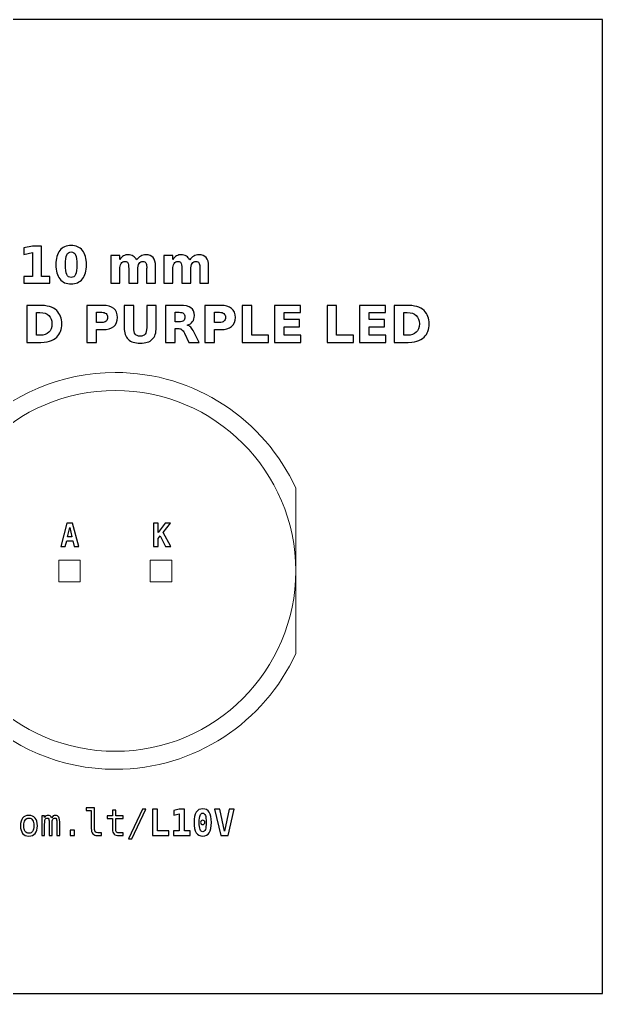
# Model space of a CAD drawing. Header units: centimetres. Extents: x -11.85 to -9.15, y -16.2 to -13.5.
# Drawn here: x -10.766 to -9.15, y -16.2 to -13.5 of the extents above; entities that cross this region are included whole.
import ezdxf

# ---------------------------------------------------------------- set-up
doc = ezdxf.new("R2010")
doc.units = ezdxf.units.CM
doc.header["$MEASUREMENT"] = 0
doc.layers.add('Layer 1', color=7, linetype='Continuous')

msp = doc.modelspace()

# ---------------------------------------------------------------- linework, layer by layer
at = {"layer": 'Layer 1', "color": 7}
msp.add_lwpolyline([(-11.85, -16.2), (-9.15, -16.2), (-9.15, -13.5), (-11.85, -13.5), (-11.85, -16.2)], close=True, dxfattribs=at)
at = {"layer": 'Layer 1', "color": 7, "lineweight": 20}
for points in [[(-10.65701, -15.05855), (-10.59701, -15.05855), (-10.59701, -14.99855), (-10.65701, -14.99855), (-10.65701, -15.05855)], [(-10.40301, -15.05855), (-10.34301, -15.05855), (-10.34301, -14.99855), (-10.40301, -14.99855), (-10.40301, -15.05855)]]:
    msp.add_lwpolyline(points, close=True, dxfattribs=at)
at = {"layer": 'Layer 1', "color": 250, "lineweight": 20}
msp.add_ellipse((-10.50001, -15.02855), major_axis=(0, 0.5), ratio=1, dxfattribs=at)
at = {"layer": 'Layer 1', "color": 250}
for points, knots in [([(-10.75327, -14.2127), (-10.75327, -14.2127), (-10.72984, -14.2127), (-10.72984, -14.2127), (-10.72984, -14.2127), (-10.72984, -14.2127), (-10.72984, -14.14621), (-10.72984, -14.14621), (-10.72984, -14.14621), (-10.72984, -14.14621), (-10.75388, -14.15118), (-10.75388, -14.15118), (-10.75388, -14.15118), (-10.75388, -14.15118), (-10.75388, -14.13311), (-10.75388, -14.13311), (-10.75388, -14.13311), (-10.75388, -14.13311), (-10.72998, -14.12815), (-10.72998, -14.12815), (-10.72998, -14.12815), (-10.72998, -14.12815), (-10.70477, -14.12815), (-10.70477, -14.12815), (-10.70477, -14.12815), (-10.70477, -14.12815), (-10.70477, -14.2127), (-10.70477, -14.2127), (-10.70477, -14.2127), (-10.70477, -14.2127), (-10.68135, -14.2127), (-10.68135, -14.2127), (-10.68135, -14.2127), (-10.68135, -14.2127), (-10.68135, -14.23102), (-10.68135, -14.23102), (-10.68135, -14.23102), (-10.68135, -14.23102), (-10.75327, -14.23102), (-10.75327, -14.23102), (-10.75327, -14.23102), (-10.75327, -14.23102), (-10.75327, -14.2127), (-10.75327, -14.2127)], [0, 0, 0, 0, 0.0909091, 0.0909091, 0.0909091, 0.0909091, 0.1818182, 0.1818182, 0.1818182, 0.1818182, 0.2727273, 0.2727273, 0.2727273, 0.2727273, 0.3636364, 0.3636364, 0.3636364, 0.3636364, 0.4545455, 0.4545455, 0.4545455, 0.4545455, 0.5454545, 0.5454545, 0.5454545, 0.5454545, 0.6363636, 0.6363636, 0.6363636, 0.6363636, 0.7272727, 0.7272727, 0.7272727, 0.7272727, 0.8181818, 0.8181818, 0.8181818, 0.8181818, 0.9090909, 0.9090909, 0.9090909, 0.9090909, 1, 1, 1, 1]), ([(-10.58017, -14.17968), (-10.58017, -14.19673), (-10.58384, -14.20988), (-10.5912, -14.21914), (-10.5912, -14.21914), (-10.59854, -14.22839), (-10.60898, -14.23302), (-10.62248, -14.23302), (-10.62248, -14.23302), (-10.63603, -14.23302), (-10.64649, -14.22839), (-10.65383, -14.21914), (-10.65383, -14.21914), (-10.66119, -14.20988), (-10.66486, -14.19673), (-10.66486, -14.17968), (-10.66486, -14.17968), (-10.66486, -14.16261), (-10.66119, -14.14943), (-10.65383, -14.14017), (-10.65383, -14.14017), (-10.64649, -14.13093), (-10.63603, -14.12629), (-10.62248, -14.12629), (-10.62248, -14.12629), (-10.60898, -14.12629), (-10.59854, -14.13093), (-10.5912, -14.14017), (-10.5912, -14.14017), (-10.58384, -14.14943), (-10.58017, -14.16261), (-10.58017, -14.17968)], [0, 0, 0, 0, 0.125, 0.125, 0.125, 0.125, 0.25, 0.25, 0.25, 0.25, 0.375, 0.375, 0.375, 0.375, 0.5, 0.5, 0.5, 0.5, 0.625, 0.625, 0.625, 0.625, 0.75, 0.75, 0.75, 0.75, 0.875, 0.875, 0.875, 0.875, 1, 1, 1, 1]), ([(-10.6067, -14.17949), (-10.6067, -14.16663), (-10.6079, -14.15757), (-10.61032, -14.1523), (-10.61032, -14.1523), (-10.61272, -14.14706), (-10.61679, -14.14443), (-10.62248, -14.14443), (-10.62248, -14.14443), (-10.62817, -14.14443), (-10.63224, -14.14706), (-10.63469, -14.1523), (-10.63469, -14.1523), (-10.63711, -14.15757), (-10.63833, -14.16663), (-10.63833, -14.17949), (-10.63833, -14.17949), (-10.63833, -14.19247), (-10.63711, -14.20165), (-10.63469, -14.20696), (-10.63469, -14.20696), (-10.63224, -14.2123), (-10.62817, -14.21496), (-10.62248, -14.21496), (-10.62248, -14.21496), (-10.61684, -14.21496), (-10.61279, -14.2123), (-10.61034, -14.20696), (-10.61034, -14.20696), (-10.60792, -14.20165), (-10.6067, -14.19247), (-10.6067, -14.17949)], [0, 0, 0, 0, 0.125, 0.125, 0.125, 0.125, 0.25, 0.25, 0.25, 0.25, 0.375, 0.375, 0.375, 0.375, 0.5, 0.5, 0.5, 0.5, 0.625, 0.625, 0.625, 0.625, 0.75, 0.75, 0.75, 0.75, 0.875, 0.875, 0.875, 0.875, 1, 1, 1, 1]), ([(-10.44092, -14.16667), (-10.43779, -14.1619), (-10.4341, -14.15825), (-10.42979, -14.15576), (-10.42979, -14.15576), (-10.42549, -14.15324), (-10.42079, -14.152), (-10.41564, -14.152), (-10.41564, -14.152), (-10.40677, -14.152), (-10.40002, -14.15473), (-10.39539, -14.16021), (-10.39539, -14.16021), (-10.39075, -14.16566), (-10.38842, -14.17361), (-10.38842, -14.18403), (-10.38842, -14.18403), (-10.38842, -14.18403), (-10.38842, -14.23102), (-10.38842, -14.23102), (-10.38842, -14.23102), (-10.38842, -14.23102), (-10.41324, -14.23102), (-10.41324, -14.23102), (-10.41324, -14.23102), (-10.41324, -14.23102), (-10.41324, -14.19078), (-10.41324, -14.19078), (-10.41324, -14.19078), (-10.41319, -14.19019), (-10.41317, -14.18958), (-10.41314, -14.18892), (-10.41314, -14.18892), (-10.41312, -14.18829), (-10.4131, -14.18737), (-10.4131, -14.18617), (-10.4131, -14.18617), (-10.4131, -14.18071), (-10.41389, -14.17674), (-10.41552, -14.17429), (-10.41552, -14.17429), (-10.41712, -14.17182), (-10.4197, -14.1706), (-10.42328, -14.1706), (-10.42328, -14.1706), (-10.42798, -14.1706), (-10.43158, -14.17253), (-10.43414, -14.17639), (-10.43414, -14.17639), (-10.43668, -14.18024), (-10.438, -14.18582), (-10.4381, -14.19313), (-10.4381, -14.19313), (-10.4381, -14.19313), (-10.4381, -14.23102), (-10.4381, -14.23102), (-10.4381, -14.23102), (-10.4381, -14.23102), (-10.46291, -14.23102), (-10.46291, -14.23102), (-10.46291, -14.23102), (-10.46291, -14.23102), (-10.46291, -14.19078), (-10.46291, -14.19078), (-10.46291, -14.19078), (-10.46291, -14.18224), (-10.46364, -14.17674), (-10.46512, -14.17429), (-10.46512, -14.17429), (-10.46658, -14.17182), (-10.46919, -14.1706), (-10.47295, -14.1706), (-10.47295, -14.1706), (-10.4777, -14.1706), (-10.48135, -14.17255), (-10.48391, -14.17643), (-10.48391, -14.17643), (-10.48647, -14.18031), (-10.48777, -14.18584), (-10.48777, -14.19306), (-10.48777, -14.19306), (-10.48777, -14.19306), (-10.48777, -14.23102), (-10.48777, -14.23102), (-10.48777, -14.23102), (-10.48777, -14.23102), (-10.51258, -14.23102), (-10.51258, -14.23102), (-10.51258, -14.23102), (-10.51258, -14.23102), (-10.51258, -14.15386), (-10.51258, -14.15386), (-10.51258, -14.15386), (-10.51258, -14.15386), (-10.48777, -14.15386), (-10.48777, -14.15386), (-10.48777, -14.15386), (-10.48777, -14.15386), (-10.48777, -14.16517), (-10.48777, -14.16517), (-10.48777, -14.16517), (-10.48473, -14.16079), (-10.48125, -14.15753), (-10.47732, -14.15531), (-10.47732, -14.15531), (-10.4734, -14.1531), (-10.46907, -14.152), (-10.46434, -14.152), (-10.46434, -14.152), (-10.45903, -14.152), (-10.4543, -14.15329), (-10.45023, -14.15586), (-10.45023, -14.15586), (-10.44614, -14.15844), (-10.44303, -14.16204), (-10.44092, -14.16667)], [0, 0, 0, 0, 0.0344828, 0.0344828, 0.0344828, 0.0344828, 0.0689655, 0.0689655, 0.0689655, 0.0689655, 0.1034483, 0.1034483, 0.1034483, 0.1034483, 0.137931, 0.137931, 0.137931, 0.137931, 0.1724138, 0.1724138, 0.1724138, 0.1724138, 0.2068966, 0.2068966, 0.2068966, 0.2068966, 0.2413793, 0.2413793, 0.2413793, 0.2413793, 0.2758621, 0.2758621, 0.2758621, 0.2758621, 0.3103448, 0.3103448, 0.3103448, 0.3103448, 0.3448276, 0.3448276, 0.3448276, 0.3448276, 0.3793103, 0.3793103, 0.3793103, 0.3793103, 0.4137931, 0.4137931, 0.4137931, 0.4137931, 0.4482759, 0.4482759, 0.4482759, 0.4482759, 0.4827586, 0.4827586, 0.4827586, 0.4827586, 0.5172414, 0.5172414, 0.5172414, 0.5172414, 0.5517241, 0.5517241, 0.5517241, 0.5517241, 0.5862069, 0.5862069, 0.5862069, 0.5862069, 0.6206897, 0.6206897, 0.6206897, 0.6206897, 0.6551724, 0.6551724, 0.6551724, 0.6551724, 0.6896552, 0.6896552, 0.6896552, 0.6896552, 0.7241379, 0.7241379, 0.7241379, 0.7241379, 0.7586207, 0.7586207, 0.7586207, 0.7586207, 0.7931034, 0.7931034, 0.7931034, 0.7931034, 0.8275862, 0.8275862, 0.8275862, 0.8275862, 0.862069, 0.862069, 0.862069, 0.862069, 0.8965517, 0.8965517, 0.8965517, 0.8965517, 0.9310345, 0.9310345, 0.9310345, 0.9310345, 0.9655172, 0.9655172, 0.9655172, 0.9655172, 1, 1, 1, 1]), ([(-10.29388, -14.16667), (-10.29075, -14.1619), (-10.28706, -14.15825), (-10.28275, -14.15576), (-10.28275, -14.15576), (-10.27845, -14.15324), (-10.27375, -14.152), (-10.2686, -14.152), (-10.2686, -14.152), (-10.25973, -14.152), (-10.25298, -14.15473), (-10.24835, -14.16021), (-10.24835, -14.16021), (-10.24371, -14.16566), (-10.24138, -14.17361), (-10.24138, -14.18403), (-10.24138, -14.18403), (-10.24138, -14.18403), (-10.24138, -14.23102), (-10.24138, -14.23102), (-10.24138, -14.23102), (-10.24138, -14.23102), (-10.2662, -14.23102), (-10.2662, -14.23102), (-10.2662, -14.23102), (-10.2662, -14.23102), (-10.2662, -14.19078), (-10.2662, -14.19078), (-10.2662, -14.19078), (-10.26615, -14.19019), (-10.26613, -14.18958), (-10.2661, -14.18892), (-10.2661, -14.18892), (-10.26608, -14.18829), (-10.26606, -14.18737), (-10.26606, -14.18617), (-10.26606, -14.18617), (-10.26606, -14.18071), (-10.26685, -14.17674), (-10.26848, -14.17429), (-10.26848, -14.17429), (-10.27008, -14.17182), (-10.27266, -14.1706), (-10.27624, -14.1706), (-10.27624, -14.1706), (-10.28094, -14.1706), (-10.28454, -14.17253), (-10.2871, -14.17639), (-10.2871, -14.17639), (-10.28964, -14.18024), (-10.29096, -14.18582), (-10.29106, -14.19313), (-10.29106, -14.19313), (-10.29106, -14.19313), (-10.29106, -14.23102), (-10.29106, -14.23102), (-10.29106, -14.23102), (-10.29106, -14.23102), (-10.31587, -14.23102), (-10.31587, -14.23102), (-10.31587, -14.23102), (-10.31587, -14.23102), (-10.31587, -14.19078), (-10.31587, -14.19078), (-10.31587, -14.19078), (-10.31587, -14.18224), (-10.3166, -14.17674), (-10.31808, -14.17429), (-10.31808, -14.17429), (-10.31954, -14.17182), (-10.32215, -14.1706), (-10.32591, -14.1706), (-10.32591, -14.1706), (-10.33066, -14.1706), (-10.33431, -14.17255), (-10.33687, -14.17643), (-10.33687, -14.17643), (-10.33943, -14.18031), (-10.34073, -14.18584), (-10.34073, -14.19306), (-10.34073, -14.19306), (-10.34073, -14.19306), (-10.34073, -14.23102), (-10.34073, -14.23102), (-10.34073, -14.23102), (-10.34073, -14.23102), (-10.36554, -14.23102), (-10.36554, -14.23102), (-10.36554, -14.23102), (-10.36554, -14.23102), (-10.36554, -14.15386), (-10.36554, -14.15386), (-10.36554, -14.15386), (-10.36554, -14.15386), (-10.34073, -14.15386), (-10.34073, -14.15386), (-10.34073, -14.15386), (-10.34073, -14.15386), (-10.34073, -14.16517), (-10.34073, -14.16517), (-10.34073, -14.16517), (-10.33769, -14.16079), (-10.33421, -14.15753), (-10.33028, -14.15531), (-10.33028, -14.15531), (-10.32636, -14.1531), (-10.32203, -14.152), (-10.3173, -14.152), (-10.3173, -14.152), (-10.31199, -14.152), (-10.30726, -14.15329), (-10.30319, -14.15586), (-10.30319, -14.15586), (-10.2991, -14.15844), (-10.29599, -14.16204), (-10.29388, -14.16667)], [0, 0, 0, 0, 0.0344828, 0.0344828, 0.0344828, 0.0344828, 0.0689655, 0.0689655, 0.0689655, 0.0689655, 0.1034483, 0.1034483, 0.1034483, 0.1034483, 0.137931, 0.137931, 0.137931, 0.137931, 0.1724138, 0.1724138, 0.1724138, 0.1724138, 0.2068966, 0.2068966, 0.2068966, 0.2068966, 0.2413793, 0.2413793, 0.2413793, 0.2413793, 0.2758621, 0.2758621, 0.2758621, 0.2758621, 0.3103448, 0.3103448, 0.3103448, 0.3103448, 0.3448276, 0.3448276, 0.3448276, 0.3448276, 0.3793103, 0.3793103, 0.3793103, 0.3793103, 0.4137931, 0.4137931, 0.4137931, 0.4137931, 0.4482759, 0.4482759, 0.4482759, 0.4482759, 0.4827586, 0.4827586, 0.4827586, 0.4827586, 0.5172414, 0.5172414, 0.5172414, 0.5172414, 0.5517241, 0.5517241, 0.5517241, 0.5517241, 0.5862069, 0.5862069, 0.5862069, 0.5862069, 0.6206897, 0.6206897, 0.6206897, 0.6206897, 0.6551724, 0.6551724, 0.6551724, 0.6551724, 0.6896552, 0.6896552, 0.6896552, 0.6896552, 0.7241379, 0.7241379, 0.7241379, 0.7241379, 0.7586207, 0.7586207, 0.7586207, 0.7586207, 0.7931034, 0.7931034, 0.7931034, 0.7931034, 0.8275862, 0.8275862, 0.8275862, 0.8275862, 0.862069, 0.862069, 0.862069, 0.862069, 0.8965517, 0.8965517, 0.8965517, 0.8965517, 0.9310345, 0.9310345, 0.9310345, 0.9310345, 0.9655172, 0.9655172, 0.9655172, 0.9655172, 1, 1, 1, 1]), ([(-10.74498, -14.2924), (-10.74498, -14.2924), (-10.71699, -14.2924), (-10.71699, -14.2924), (-10.71699, -14.2924), (-10.70138, -14.2924), (-10.68976, -14.29351), (-10.68212, -14.29574), (-10.68212, -14.29574), (-10.67447, -14.29797), (-10.66791, -14.30174), (-10.66243, -14.30708), (-10.66243, -14.30708), (-10.65761, -14.31171), (-10.65404, -14.31707), (-10.65168, -14.32314), (-10.65168, -14.32314), (-10.64936, -14.32918), (-10.64818, -14.33605), (-10.64818, -14.34374), (-10.64818, -14.34374), (-10.64818, -14.3515), (-10.64936, -14.35842), (-10.65168, -14.36451), (-10.65168, -14.36451), (-10.65404, -14.3706), (-10.65761, -14.37596), (-10.66243, -14.38059), (-10.66243, -14.38059), (-10.66796, -14.38593), (-10.67457, -14.3897), (-10.68228, -14.39193), (-10.68228, -14.39193), (-10.69, -14.39416), (-10.70157, -14.39527), (-10.71699, -14.39527), (-10.71699, -14.39527), (-10.71699, -14.39527), (-10.74498, -14.39527), (-10.74498, -14.39527), (-10.74498, -14.39527), (-10.74498, -14.39527), (-10.74498, -14.2924), (-10.74498, -14.2924)], [0, 0, 0, 0, 0.0909091, 0.0909091, 0.0909091, 0.0909091, 0.1818182, 0.1818182, 0.1818182, 0.1818182, 0.2727273, 0.2727273, 0.2727273, 0.2727273, 0.3636364, 0.3636364, 0.3636364, 0.3636364, 0.4545455, 0.4545455, 0.4545455, 0.4545455, 0.5454545, 0.5454545, 0.5454545, 0.5454545, 0.6363636, 0.6363636, 0.6363636, 0.6363636, 0.7272727, 0.7272727, 0.7272727, 0.7272727, 0.8181818, 0.8181818, 0.8181818, 0.8181818, 0.9090909, 0.9090909, 0.9090909, 0.9090909, 1, 1, 1, 1]), ([(-10.57873, -14.2924), (-10.57873, -14.2924), (-10.53471, -14.2924), (-10.53471, -14.2924), (-10.53471, -14.2924), (-10.52161, -14.2924), (-10.51156, -14.29532), (-10.50455, -14.30113), (-10.50455, -14.30113), (-10.49755, -14.30694), (-10.49404, -14.31521), (-10.49404, -14.32596), (-10.49404, -14.32596), (-10.49404, -14.33673), (-10.49755, -14.34503), (-10.50455, -14.35084), (-10.50455, -14.35084), (-10.51156, -14.35665), (-10.52161, -14.35957), (-10.53471, -14.35957), (-10.53471, -14.35957), (-10.53471, -14.35957), (-10.5522, -14.35957), (-10.5522, -14.35957), (-10.5522, -14.35957), (-10.5522, -14.35957), (-10.5522, -14.39527), (-10.5522, -14.39527), (-10.5522, -14.39527), (-10.5522, -14.39527), (-10.57873, -14.39527), (-10.57873, -14.39527), (-10.57873, -14.39527), (-10.57873, -14.39527), (-10.57873, -14.2924), (-10.57873, -14.2924)], [0, 0, 0, 0, 0.1111111, 0.1111111, 0.1111111, 0.1111111, 0.2222222, 0.2222222, 0.2222222, 0.2222222, 0.3333333, 0.3333333, 0.3333333, 0.3333333, 0.4444444, 0.4444444, 0.4444444, 0.4444444, 0.5555556, 0.5555556, 0.5555556, 0.5555556, 0.6666667, 0.6666667, 0.6666667, 0.6666667, 0.7777778, 0.7777778, 0.7777778, 0.7777778, 0.8888889, 0.8888889, 0.8888889, 0.8888889, 1, 1, 1, 1]), ([(-10.47532, -14.2924), (-10.47532, -14.2924), (-10.44879, -14.2924), (-10.44879, -14.2924), (-10.44879, -14.2924), (-10.44879, -14.2924), (-10.44879, -14.35407), (-10.44879, -14.35407), (-10.44879, -14.35407), (-10.44879, -14.36256), (-10.44741, -14.36865), (-10.44463, -14.37229), (-10.44463, -14.37229), (-10.44185, -14.37594), (-10.43732, -14.37777), (-10.43101, -14.37777), (-10.43101, -14.37777), (-10.42466, -14.37777), (-10.4201, -14.37594), (-10.41733, -14.37229), (-10.41733, -14.37229), (-10.41455, -14.36865), (-10.41316, -14.36256), (-10.41316, -14.35407), (-10.41316, -14.35407), (-10.41316, -14.35407), (-10.41316, -14.2924), (-10.41316, -14.2924), (-10.41316, -14.2924), (-10.41316, -14.2924), (-10.38663, -14.2924), (-10.38663, -14.2924), (-10.38663, -14.2924), (-10.38663, -14.2924), (-10.38663, -14.35407), (-10.38663, -14.35407), (-10.38663, -14.35407), (-10.38663, -14.36862), (-10.39028, -14.37947), (-10.39759, -14.38659), (-10.39759, -14.38659), (-10.40488, -14.39372), (-10.41603, -14.39727), (-10.43101, -14.39727), (-10.43101, -14.39727), (-10.44595, -14.39727), (-10.45707, -14.39372), (-10.46436, -14.38659), (-10.46436, -14.38659), (-10.47168, -14.37947), (-10.47532, -14.36862), (-10.47532, -14.35407), (-10.47532, -14.35407), (-10.47532, -14.35407), (-10.47532, -14.2924), (-10.47532, -14.2924)], [0, 0, 0, 0, 0.0714286, 0.0714286, 0.0714286, 0.0714286, 0.1428571, 0.1428571, 0.1428571, 0.1428571, 0.2142857, 0.2142857, 0.2142857, 0.2142857, 0.2857143, 0.2857143, 0.2857143, 0.2857143, 0.3571429, 0.3571429, 0.3571429, 0.3571429, 0.4285714, 0.4285714, 0.4285714, 0.4285714, 0.5, 0.5, 0.5, 0.5, 0.5714286, 0.5714286, 0.5714286, 0.5714286, 0.6428571, 0.6428571, 0.6428571, 0.6428571, 0.7142857, 0.7142857, 0.7142857, 0.7142857, 0.7857143, 0.7857143, 0.7857143, 0.7857143, 0.8571429, 0.8571429, 0.8571429, 0.8571429, 0.9285714, 0.9285714, 0.9285714, 0.9285714, 1, 1, 1, 1]), ([(-10.33421, -14.35635), (-10.33421, -14.35635), (-10.33421, -14.39527), (-10.33421, -14.39527), (-10.33421, -14.39527), (-10.33421, -14.39527), (-10.36074, -14.39527), (-10.36074, -14.39527), (-10.36074, -14.39527), (-10.36074, -14.39527), (-10.36074, -14.2924), (-10.36074, -14.2924), (-10.36074, -14.2924), (-10.36074, -14.2924), (-10.32022, -14.2924), (-10.32022, -14.2924), (-10.32022, -14.2924), (-10.30667, -14.2924), (-10.29672, -14.29468), (-10.29042, -14.29922), (-10.29042, -14.29922), (-10.2841, -14.30376), (-10.28094, -14.31096), (-10.28094, -14.32079), (-10.28094, -14.32079), (-10.28094, -14.32758), (-10.28259, -14.33318), (-10.28586, -14.33753), (-10.28586, -14.33753), (-10.28915, -14.34191), (-10.29411, -14.34513), (-10.30072, -14.34718), (-10.30072, -14.34718), (-10.2971, -14.34802), (-10.29383, -14.34988), (-10.29096, -14.3528), (-10.29096, -14.3528), (-10.28809, -14.35571), (-10.2852, -14.36013), (-10.28226, -14.36606), (-10.28226, -14.36606), (-10.28226, -14.36606), (-10.26784, -14.39527), (-10.26784, -14.39527), (-10.26784, -14.39527), (-10.26784, -14.39527), (-10.29611, -14.39527), (-10.29611, -14.39527), (-10.29611, -14.39527), (-10.29611, -14.39527), (-10.30865, -14.36971), (-10.30865, -14.36971), (-10.30865, -14.36971), (-10.31116, -14.36458), (-10.31373, -14.36105), (-10.31634, -14.35917), (-10.31634, -14.35917), (-10.31893, -14.35729), (-10.32238, -14.35635), (-10.32671, -14.35635), (-10.32671, -14.35635), (-10.32671, -14.35635), (-10.33421, -14.35635), (-10.33421, -14.35635)], [0, 0, 0, 0, 0.0625, 0.0625, 0.0625, 0.0625, 0.125, 0.125, 0.125, 0.125, 0.1875, 0.1875, 0.1875, 0.1875, 0.25, 0.25, 0.25, 0.25, 0.3125, 0.3125, 0.3125, 0.3125, 0.375, 0.375, 0.375, 0.375, 0.4375, 0.4375, 0.4375, 0.4375, 0.5, 0.5, 0.5, 0.5, 0.5625, 0.5625, 0.5625, 0.5625, 0.625, 0.625, 0.625, 0.625, 0.6875, 0.6875, 0.6875, 0.6875, 0.75, 0.75, 0.75, 0.75, 0.8125, 0.8125, 0.8125, 0.8125, 0.875, 0.875, 0.875, 0.875, 0.9375, 0.9375, 0.9375, 0.9375, 1, 1, 1, 1]), ([(-10.25209, -14.2924), (-10.25209, -14.2924), (-10.20807, -14.2924), (-10.20807, -14.2924), (-10.20807, -14.2924), (-10.19497, -14.2924), (-10.18492, -14.29532), (-10.17791, -14.30113), (-10.17791, -14.30113), (-10.17091, -14.30694), (-10.1674, -14.31521), (-10.1674, -14.32596), (-10.1674, -14.32596), (-10.1674, -14.33673), (-10.17091, -14.34503), (-10.17791, -14.35084), (-10.17791, -14.35084), (-10.18492, -14.35665), (-10.19497, -14.35957), (-10.20807, -14.35957), (-10.20807, -14.35957), (-10.20807, -14.35957), (-10.22556, -14.35957), (-10.22556, -14.35957), (-10.22556, -14.35957), (-10.22556, -14.35957), (-10.22556, -14.39527), (-10.22556, -14.39527), (-10.22556, -14.39527), (-10.22556, -14.39527), (-10.25209, -14.39527), (-10.25209, -14.39527), (-10.25209, -14.39527), (-10.25209, -14.39527), (-10.25209, -14.2924), (-10.25209, -14.2924)], [0, 0, 0, 0, 0.1111111, 0.1111111, 0.1111111, 0.1111111, 0.2222222, 0.2222222, 0.2222222, 0.2222222, 0.3333333, 0.3333333, 0.3333333, 0.3333333, 0.4444444, 0.4444444, 0.4444444, 0.4444444, 0.5555556, 0.5555556, 0.5555556, 0.5555556, 0.6666667, 0.6666667, 0.6666667, 0.6666667, 0.7777778, 0.7777778, 0.7777778, 0.7777778, 0.8888889, 0.8888889, 0.8888889, 0.8888889, 1, 1, 1, 1]), ([(-10.14868, -14.2924), (-10.14868, -14.2924), (-10.12215, -14.2924), (-10.12215, -14.2924), (-10.12215, -14.2924), (-10.12215, -14.2924), (-10.12215, -14.37521), (-10.12215, -14.37521), (-10.12215, -14.37521), (-10.12215, -14.37521), (-10.07559, -14.37521), (-10.07559, -14.37521), (-10.07559, -14.37521), (-10.07559, -14.37521), (-10.07559, -14.39527), (-10.07559, -14.39527), (-10.07559, -14.39527), (-10.07559, -14.39527), (-10.14868, -14.39527), (-10.14868, -14.39527), (-10.14868, -14.39527), (-10.14868, -14.39527), (-10.14868, -14.2924), (-10.14868, -14.2924)], [0, 0, 0, 0, 0.1666667, 0.1666667, 0.1666667, 0.1666667, 0.3333333, 0.3333333, 0.3333333, 0.3333333, 0.5, 0.5, 0.5, 0.5, 0.6666667, 0.6666667, 0.6666667, 0.6666667, 0.8333333, 0.8333333, 0.8333333, 0.8333333, 1, 1, 1, 1]), ([(-10.05877, -14.2924), (-10.05877, -14.2924), (-9.98718, -14.2924), (-9.98718, -14.2924), (-9.98718, -14.2924), (-9.98718, -14.2924), (-9.98718, -14.31246), (-9.98718, -14.31246), (-9.98718, -14.31246), (-9.98718, -14.31246), (-10.03224, -14.31246), (-10.03224, -14.31246), (-10.03224, -14.31246), (-10.03224, -14.31246), (-10.03224, -14.33161), (-10.03224, -14.33161), (-10.03224, -14.33161), (-10.03224, -14.33161), (-9.98989, -14.33161), (-9.98989, -14.33161), (-9.98989, -14.33161), (-9.98989, -14.33161), (-9.98989, -14.35167), (-9.98989, -14.35167), (-9.98989, -14.35167), (-9.98989, -14.35167), (-10.03224, -14.35167), (-10.03224, -14.35167), (-10.03224, -14.35167), (-10.03224, -14.35167), (-10.03224, -14.37521), (-10.03224, -14.37521), (-10.03224, -14.37521), (-10.03224, -14.37521), (-9.98568, -14.37521), (-9.98568, -14.37521), (-9.98568, -14.37521), (-9.98568, -14.37521), (-9.98568, -14.39527), (-9.98568, -14.39527), (-9.98568, -14.39527), (-9.98568, -14.39527), (-10.05877, -14.39527), (-10.05877, -14.39527), (-10.05877, -14.39527), (-10.05877, -14.39527), (-10.05877, -14.2924), (-10.05877, -14.2924)], [0, 0, 0, 0, 0.0833333, 0.0833333, 0.0833333, 0.0833333, 0.1666667, 0.1666667, 0.1666667, 0.1666667, 0.25, 0.25, 0.25, 0.25, 0.3333333, 0.3333333, 0.3333333, 0.3333333, 0.4166667, 0.4166667, 0.4166667, 0.4166667, 0.5, 0.5, 0.5, 0.5, 0.5833333, 0.5833333, 0.5833333, 0.5833333, 0.6666667, 0.6666667, 0.6666667, 0.6666667, 0.75, 0.75, 0.75, 0.75, 0.8333333, 0.8333333, 0.8333333, 0.8333333, 0.9166667, 0.9166667, 0.9166667, 0.9166667, 1, 1, 1, 1]), ([(-9.91324, -14.2924), (-9.91324, -14.2924), (-9.88671, -14.2924), (-9.88671, -14.2924), (-9.88671, -14.2924), (-9.88671, -14.2924), (-9.88671, -14.37521), (-9.88671, -14.37521), (-9.88671, -14.37521), (-9.88671, -14.37521), (-9.84015, -14.37521), (-9.84015, -14.37521), (-9.84015, -14.37521), (-9.84015, -14.37521), (-9.84015, -14.39527), (-9.84015, -14.39527), (-9.84015, -14.39527), (-9.84015, -14.39527), (-9.91324, -14.39527), (-9.91324, -14.39527), (-9.91324, -14.39527), (-9.91324, -14.39527), (-9.91324, -14.2924), (-9.91324, -14.2924)], [0, 0, 0, 0, 0.1666667, 0.1666667, 0.1666667, 0.1666667, 0.3333333, 0.3333333, 0.3333333, 0.3333333, 0.5, 0.5, 0.5, 0.5, 0.6666667, 0.6666667, 0.6666667, 0.6666667, 0.8333333, 0.8333333, 0.8333333, 0.8333333, 1, 1, 1, 1]), ([(-9.82333, -14.2924), (-9.82333, -14.2924), (-9.75174, -14.2924), (-9.75174, -14.2924), (-9.75174, -14.2924), (-9.75174, -14.2924), (-9.75174, -14.31246), (-9.75174, -14.31246), (-9.75174, -14.31246), (-9.75174, -14.31246), (-9.7968, -14.31246), (-9.7968, -14.31246), (-9.7968, -14.31246), (-9.7968, -14.31246), (-9.7968, -14.33161), (-9.7968, -14.33161), (-9.7968, -14.33161), (-9.7968, -14.33161), (-9.75445, -14.33161), (-9.75445, -14.33161), (-9.75445, -14.33161), (-9.75445, -14.33161), (-9.75445, -14.35167), (-9.75445, -14.35167), (-9.75445, -14.35167), (-9.75445, -14.35167), (-9.7968, -14.35167), (-9.7968, -14.35167), (-9.7968, -14.35167), (-9.7968, -14.35167), (-9.7968, -14.37521), (-9.7968, -14.37521), (-9.7968, -14.37521), (-9.7968, -14.37521), (-9.75024, -14.37521), (-9.75024, -14.37521), (-9.75024, -14.37521), (-9.75024, -14.37521), (-9.75024, -14.39527), (-9.75024, -14.39527), (-9.75024, -14.39527), (-9.75024, -14.39527), (-9.82333, -14.39527), (-9.82333, -14.39527), (-9.82333, -14.39527), (-9.82333, -14.39527), (-9.82333, -14.2924), (-9.82333, -14.2924)], [0, 0, 0, 0, 0.0833333, 0.0833333, 0.0833333, 0.0833333, 0.1666667, 0.1666667, 0.1666667, 0.1666667, 0.25, 0.25, 0.25, 0.25, 0.3333333, 0.3333333, 0.3333333, 0.3333333, 0.4166667, 0.4166667, 0.4166667, 0.4166667, 0.5, 0.5, 0.5, 0.5, 0.5833333, 0.5833333, 0.5833333, 0.5833333, 0.6666667, 0.6666667, 0.6666667, 0.6666667, 0.75, 0.75, 0.75, 0.75, 0.8333333, 0.8333333, 0.8333333, 0.8333333, 0.9166667, 0.9166667, 0.9166667, 0.9166667, 1, 1, 1, 1]), ([(-9.72693, -14.2924), (-9.72693, -14.2924), (-9.69894, -14.2924), (-9.69894, -14.2924), (-9.69894, -14.2924), (-9.68333, -14.2924), (-9.67171, -14.29351), (-9.66407, -14.29574), (-9.66407, -14.29574), (-9.65642, -14.29797), (-9.64986, -14.30174), (-9.64438, -14.30708), (-9.64438, -14.30708), (-9.63956, -14.31171), (-9.63599, -14.31707), (-9.63363, -14.32314), (-9.63363, -14.32314), (-9.63131, -14.32918), (-9.63013, -14.33605), (-9.63013, -14.34374), (-9.63013, -14.34374), (-9.63013, -14.3515), (-9.63131, -14.35842), (-9.63363, -14.36451), (-9.63363, -14.36451), (-9.63599, -14.3706), (-9.63956, -14.37596), (-9.64438, -14.38059), (-9.64438, -14.38059), (-9.64991, -14.38593), (-9.65652, -14.3897), (-9.66423, -14.39193), (-9.66423, -14.39193), (-9.67195, -14.39416), (-9.68352, -14.39527), (-9.69894, -14.39527), (-9.69894, -14.39527), (-9.69894, -14.39527), (-9.72693, -14.39527), (-9.72693, -14.39527), (-9.72693, -14.39527), (-9.72693, -14.39527), (-9.72693, -14.2924), (-9.72693, -14.2924)], [0, 0, 0, 0, 0.0909091, 0.0909091, 0.0909091, 0.0909091, 0.1818182, 0.1818182, 0.1818182, 0.1818182, 0.2727273, 0.2727273, 0.2727273, 0.2727273, 0.3636364, 0.3636364, 0.3636364, 0.3636364, 0.4545455, 0.4545455, 0.4545455, 0.4545455, 0.5454545, 0.5454545, 0.5454545, 0.5454545, 0.6363636, 0.6363636, 0.6363636, 0.6363636, 0.7272727, 0.7272727, 0.7272727, 0.7272727, 0.8181818, 0.8181818, 0.8181818, 0.8181818, 0.9090909, 0.9090909, 0.9090909, 0.9090909, 1, 1, 1, 1]), ([(-10.71845, -14.31246), (-10.71845, -14.31246), (-10.71845, -14.37521), (-10.71845, -14.37521), (-10.71845, -14.37521), (-10.71845, -14.37521), (-10.70895, -14.37521), (-10.70895, -14.37521), (-10.70895, -14.37521), (-10.69811, -14.37521), (-10.68983, -14.37253), (-10.68412, -14.36714), (-10.68412, -14.36714), (-10.6784, -14.36178), (-10.67553, -14.35397), (-10.67553, -14.34374), (-10.67553, -14.34374), (-10.67553, -14.33353), (-10.67838, -14.32577), (-10.68407, -14.32046), (-10.68407, -14.32046), (-10.68976, -14.31512), (-10.69806, -14.31246), (-10.70895, -14.31246), (-10.70895, -14.31246), (-10.70895, -14.31246), (-10.71845, -14.31246), (-10.71845, -14.31246)], [0, 0, 0, 0, 0.1428571, 0.1428571, 0.1428571, 0.1428571, 0.2857143, 0.2857143, 0.2857143, 0.2857143, 0.4285714, 0.4285714, 0.4285714, 0.4285714, 0.5714286, 0.5714286, 0.5714286, 0.5714286, 0.7142857, 0.7142857, 0.7142857, 0.7142857, 0.8571429, 0.8571429, 0.8571429, 0.8571429, 1, 1, 1, 1]), ([(-10.5522, -14.31162), (-10.5522, -14.31162), (-10.5522, -14.34035), (-10.5522, -14.34035), (-10.5522, -14.34035), (-10.5522, -14.34035), (-10.53753, -14.34035), (-10.53753, -14.34035), (-10.53753, -14.34035), (-10.53238, -14.34035), (-10.5284, -14.33911), (-10.5256, -14.33659), (-10.5256, -14.33659), (-10.5228, -14.3341), (-10.52139, -14.33055), (-10.52139, -14.32596), (-10.52139, -14.32596), (-10.52139, -14.32135), (-10.5228, -14.31782), (-10.5256, -14.31533), (-10.5256, -14.31533), (-10.5284, -14.31286), (-10.53238, -14.31162), (-10.53753, -14.31162), (-10.53753, -14.31162), (-10.53753, -14.31162), (-10.5522, -14.31162), (-10.5522, -14.31162)], [0, 0, 0, 0, 0.1428571, 0.1428571, 0.1428571, 0.1428571, 0.2857143, 0.2857143, 0.2857143, 0.2857143, 0.4285714, 0.4285714, 0.4285714, 0.4285714, 0.5714286, 0.5714286, 0.5714286, 0.5714286, 0.7142857, 0.7142857, 0.7142857, 0.7142857, 0.8571429, 0.8571429, 0.8571429, 0.8571429, 1, 1, 1, 1]), ([(-10.32304, -14.33803), (-10.31749, -14.33803), (-10.31349, -14.33699), (-10.31109, -14.33492), (-10.31109, -14.33492), (-10.30867, -14.33285), (-10.30747, -14.32944), (-10.30747, -14.32471), (-10.30747, -14.32471), (-10.30747, -14.32003), (-10.30867, -14.31667), (-10.31109, -14.31465), (-10.31109, -14.31465), (-10.31349, -14.31263), (-10.31749, -14.31162), (-10.32304, -14.31162), (-10.32304, -14.31162), (-10.32304, -14.31162), (-10.33421, -14.31162), (-10.33421, -14.31162), (-10.33421, -14.31162), (-10.33421, -14.31162), (-10.33421, -14.33803), (-10.33421, -14.33803), (-10.33421, -14.33803), (-10.33421, -14.33803), (-10.32304, -14.33803), (-10.32304, -14.33803)], [0, 0, 0, 0, 0.1428571, 0.1428571, 0.1428571, 0.1428571, 0.2857143, 0.2857143, 0.2857143, 0.2857143, 0.4285714, 0.4285714, 0.4285714, 0.4285714, 0.5714286, 0.5714286, 0.5714286, 0.5714286, 0.7142857, 0.7142857, 0.7142857, 0.7142857, 0.8571429, 0.8571429, 0.8571429, 0.8571429, 1, 1, 1, 1]), ([(-10.22556, -14.31162), (-10.22556, -14.31162), (-10.22556, -14.34035), (-10.22556, -14.34035), (-10.22556, -14.34035), (-10.22556, -14.34035), (-10.21089, -14.34035), (-10.21089, -14.34035), (-10.21089, -14.34035), (-10.20574, -14.34035), (-10.20176, -14.33911), (-10.19896, -14.33659), (-10.19896, -14.33659), (-10.19616, -14.3341), (-10.19475, -14.33055), (-10.19475, -14.32596), (-10.19475, -14.32596), (-10.19475, -14.32135), (-10.19616, -14.31782), (-10.19896, -14.31533), (-10.19896, -14.31533), (-10.20176, -14.31286), (-10.20574, -14.31162), (-10.21089, -14.31162), (-10.21089, -14.31162), (-10.21089, -14.31162), (-10.22556, -14.31162), (-10.22556, -14.31162)], [0, 0, 0, 0, 0.1428571, 0.1428571, 0.1428571, 0.1428571, 0.2857143, 0.2857143, 0.2857143, 0.2857143, 0.4285714, 0.4285714, 0.4285714, 0.4285714, 0.5714286, 0.5714286, 0.5714286, 0.5714286, 0.7142857, 0.7142857, 0.7142857, 0.7142857, 0.8571429, 0.8571429, 0.8571429, 0.8571429, 1, 1, 1, 1]), ([(-9.7004, -14.31246), (-9.7004, -14.31246), (-9.7004, -14.37521), (-9.7004, -14.37521), (-9.7004, -14.37521), (-9.7004, -14.37521), (-9.6909, -14.37521), (-9.6909, -14.37521), (-9.6909, -14.37521), (-9.68006, -14.37521), (-9.67178, -14.37253), (-9.66607, -14.36714), (-9.66607, -14.36714), (-9.66035, -14.36178), (-9.65748, -14.35397), (-9.65748, -14.34374), (-9.65748, -14.34374), (-9.65748, -14.33353), (-9.66033, -14.32577), (-9.66602, -14.32046), (-9.66602, -14.32046), (-9.67171, -14.31512), (-9.68001, -14.31246), (-9.6909, -14.31246), (-9.6909, -14.31246), (-9.6909, -14.31246), (-9.7004, -14.31246), (-9.7004, -14.31246)], [0, 0, 0, 0, 0.1428571, 0.1428571, 0.1428571, 0.1428571, 0.2857143, 0.2857143, 0.2857143, 0.2857143, 0.4285714, 0.4285714, 0.4285714, 0.4285714, 0.5714286, 0.5714286, 0.5714286, 0.5714286, 0.7142857, 0.7142857, 0.7142857, 0.7142857, 0.8571429, 0.8571429, 0.8571429, 0.8571429, 1, 1, 1, 1]), ([(-10.63407, -14.89639), (-10.63407, -14.89639), (-10.61853, -14.89639), (-10.61853, -14.89639), (-10.61853, -14.89639), (-10.61853, -14.89639), (-10.60117, -14.96068), (-10.60117, -14.96068), (-10.60117, -14.96068), (-10.60117, -14.96068), (-10.61387, -14.96068), (-10.61387, -14.96068), (-10.61387, -14.96068), (-10.61387, -14.96068), (-10.61784, -14.94479), (-10.61784, -14.94479), (-10.61784, -14.94479), (-10.61784, -14.94479), (-10.63484, -14.94479), (-10.63484, -14.94479), (-10.63484, -14.94479), (-10.63484, -14.94479), (-10.63872, -14.96068), (-10.63872, -14.96068), (-10.63872, -14.96068), (-10.63872, -14.96068), (-10.65142, -14.96068), (-10.65142, -14.96068), (-10.65142, -14.96068), (-10.65142, -14.96068), (-10.63407, -14.89639), (-10.63407, -14.89639)], [0, 0, 0, 0, 0.125, 0.125, 0.125, 0.125, 0.25, 0.25, 0.25, 0.25, 0.375, 0.375, 0.375, 0.375, 0.5, 0.5, 0.5, 0.5, 0.625, 0.625, 0.625, 0.625, 0.75, 0.75, 0.75, 0.75, 0.875, 0.875, 0.875, 0.875, 1, 1, 1, 1]), ([(-10.39435, -14.89639), (-10.39435, -14.89639), (-10.38165, -14.89639), (-10.38165, -14.89639), (-10.38165, -14.89639), (-10.38165, -14.89639), (-10.38165, -14.92179), (-10.38165, -14.92179), (-10.38165, -14.92179), (-10.38165, -14.92179), (-10.36175, -14.89639), (-10.36175, -14.89639), (-10.36175, -14.89639), (-10.36175, -14.89639), (-10.34737, -14.89639), (-10.34737, -14.89639), (-10.34737, -14.89639), (-10.34737, -14.89639), (-10.36766, -14.92171), (-10.36766, -14.92171), (-10.36766, -14.92171), (-10.36766, -14.92171), (-10.34664, -14.96068), (-10.34664, -14.96068), (-10.34664, -14.96068), (-10.34664, -14.96068), (-10.36076, -14.96068), (-10.36076, -14.96068), (-10.36076, -14.96068), (-10.36076, -14.96068), (-10.376, -14.93174), (-10.376, -14.93174), (-10.376, -14.93174), (-10.376, -14.93174), (-10.38165, -14.9389), (-10.38165, -14.9389), (-10.38165, -14.9389), (-10.38165, -14.9389), (-10.38165, -14.96068), (-10.38165, -14.96068), (-10.38165, -14.96068), (-10.38165, -14.96068), (-10.39435, -14.96068), (-10.39435, -14.96068), (-10.39435, -14.96068), (-10.39435, -14.96068), (-10.39435, -14.89639), (-10.39435, -14.89639)], [0, 0, 0, 0, 0.0833333, 0.0833333, 0.0833333, 0.0833333, 0.1666667, 0.1666667, 0.1666667, 0.1666667, 0.25, 0.25, 0.25, 0.25, 0.3333333, 0.3333333, 0.3333333, 0.3333333, 0.4166667, 0.4166667, 0.4166667, 0.4166667, 0.5, 0.5, 0.5, 0.5, 0.5833333, 0.5833333, 0.5833333, 0.5833333, 0.6666667, 0.6666667, 0.6666667, 0.6666667, 0.75, 0.75, 0.75, 0.75, 0.8333333, 0.8333333, 0.8333333, 0.8333333, 0.9166667, 0.9166667, 0.9166667, 0.9166667, 1, 1, 1, 1]), ([(-10.62632, -14.90802), (-10.62632, -14.90802), (-10.6323, -14.93433), (-10.6323, -14.93433), (-10.6323, -14.93433), (-10.6323, -14.93433), (-10.62029, -14.93433), (-10.62029, -14.93433), (-10.62029, -14.93433), (-10.62029, -14.93433), (-10.62632, -14.90802), (-10.62632, -14.90802)], [0, 0, 0, 0, 0.3333333, 0.3333333, 0.3333333, 0.3333333, 0.6666667, 0.6666667, 0.6666667, 0.6666667, 1, 1, 1, 1]), ([(-10.55773, -15.74235), (-10.55773, -15.74639), (-10.55699, -15.74942), (-10.55551, -15.75147), (-10.55551, -15.75147), (-10.55403, -15.75352), (-10.55184, -15.75455), (-10.54894, -15.75455), (-10.54894, -15.75455), (-10.54894, -15.75455), (-10.53844, -15.75455), (-10.53844, -15.75455), (-10.53844, -15.75455), (-10.53844, -15.75455), (-10.53844, -15.76217), (-10.53844, -15.76217), (-10.53844, -15.76217), (-10.53844, -15.76217), (-10.54981, -15.76217), (-10.54981, -15.76217), (-10.54981, -15.76217), (-10.55519, -15.76217), (-10.55934, -15.76044), (-10.56229, -15.75699), (-10.56229, -15.75699), (-10.56524, -15.75354), (-10.56671, -15.74865), (-10.56671, -15.74235), (-10.56671, -15.74235), (-10.56671, -15.74235), (-10.56671, -15.69268), (-10.56671, -15.69268), (-10.56671, -15.69268), (-10.56671, -15.69268), (-10.58111, -15.69268), (-10.58111, -15.69268), (-10.58111, -15.69268), (-10.58111, -15.69268), (-10.58111, -15.68565), (-10.58111, -15.68565), (-10.58111, -15.68565), (-10.58111, -15.68565), (-10.55773, -15.68565), (-10.55773, -15.68565), (-10.55773, -15.68565), (-10.55773, -15.68565), (-10.55773, -15.74235), (-10.55773, -15.74235)], [0, 0, 0, 0, 0.0833333, 0.0833333, 0.0833333, 0.0833333, 0.1666667, 0.1666667, 0.1666667, 0.1666667, 0.25, 0.25, 0.25, 0.25, 0.3333333, 0.3333333, 0.3333333, 0.3333333, 0.4166667, 0.4166667, 0.4166667, 0.4166667, 0.5, 0.5, 0.5, 0.5, 0.5833333, 0.5833333, 0.5833333, 0.5833333, 0.6666667, 0.6666667, 0.6666667, 0.6666667, 0.75, 0.75, 0.75, 0.75, 0.8333333, 0.8333333, 0.8333333, 0.8333333, 0.9166667, 0.9166667, 0.9166667, 0.9166667, 1, 1, 1, 1]), ([(-10.73947, -15.70616), (-10.73189, -15.70616), (-10.72609, -15.70861), (-10.72207, -15.71353), (-10.72207, -15.71353), (-10.71805, -15.71845), (-10.71604, -15.72557), (-10.71604, -15.73487), (-10.71604, -15.73487), (-10.71604, -15.74422), (-10.71804, -15.75134), (-10.72204, -15.75624), (-10.72204, -15.75624), (-10.72606, -15.76114), (-10.73186, -15.76359), (-10.73947, -15.76359), (-10.73947, -15.76359), (-10.74707, -15.76359), (-10.75286, -15.76114), (-10.75688, -15.75624), (-10.75688, -15.75624), (-10.76088, -15.75134), (-10.76288, -15.74422), (-10.76288, -15.73487), (-10.76288, -15.73487), (-10.76288, -15.72557), (-10.76088, -15.71845), (-10.75688, -15.71353), (-10.75688, -15.71353), (-10.75286, -15.70861), (-10.74707, -15.70616), (-10.73947, -15.70616)], [0, 0, 0, 0, 0.125, 0.125, 0.125, 0.125, 0.25, 0.25, 0.25, 0.25, 0.375, 0.375, 0.375, 0.375, 0.5, 0.5, 0.5, 0.5, 0.625, 0.625, 0.625, 0.625, 0.75, 0.75, 0.75, 0.75, 0.875, 0.875, 0.875, 0.875, 1, 1, 1, 1]), ([(-10.73947, -15.71378), (-10.74404, -15.71378), (-10.74749, -15.71555), (-10.74984, -15.7191), (-10.74984, -15.7191), (-10.75219, -15.72265), (-10.75336, -15.72792), (-10.75336, -15.73487), (-10.75336, -15.73487), (-10.75336, -15.7418), (-10.75219, -15.74705), (-10.74984, -15.75062), (-10.74984, -15.75062), (-10.74749, -15.75419), (-10.74404, -15.75597), (-10.73947, -15.75597), (-10.73947, -15.75597), (-10.73489, -15.75597), (-10.73142, -15.75419), (-10.72907, -15.75062), (-10.72907, -15.75062), (-10.72672, -15.74705), (-10.72556, -15.7418), (-10.72556, -15.73487), (-10.72556, -15.73487), (-10.72556, -15.72792), (-10.72672, -15.72265), (-10.72907, -15.7191), (-10.72907, -15.7191), (-10.73142, -15.71555), (-10.73489, -15.71378), (-10.73947, -15.71378)], [0, 0, 0, 0, 0.125, 0.125, 0.125, 0.125, 0.25, 0.25, 0.25, 0.25, 0.375, 0.375, 0.375, 0.375, 0.5, 0.5, 0.5, 0.5, 0.625, 0.625, 0.625, 0.625, 0.75, 0.75, 0.75, 0.75, 0.875, 0.875, 0.875, 0.875, 1, 1, 1, 1]), ([(-10.67635, -15.71305), (-10.67525, -15.7107), (-10.67383, -15.70896), (-10.67211, -15.70785), (-10.67211, -15.70785), (-10.67041, -15.70673), (-10.66835, -15.70616), (-10.66595, -15.70616), (-10.66595, -15.70616), (-10.66155, -15.70616), (-10.65844, -15.70786), (-10.65664, -15.71126), (-10.65664, -15.71126), (-10.65483, -15.71467), (-10.65393, -15.72107), (-10.65393, -15.73048), (-10.65393, -15.73048), (-10.65393, -15.73048), (-10.65393, -15.76217), (-10.65393, -15.76217), (-10.65393, -15.76217), (-10.65393, -15.76217), (-10.66213, -15.76217), (-10.66213, -15.76217), (-10.66213, -15.76217), (-10.66213, -15.76217), (-10.66213, -15.73087), (-10.66213, -15.73087), (-10.66213, -15.73087), (-10.66213, -15.72315), (-10.66256, -15.71837), (-10.66343, -15.71648), (-10.66343, -15.71648), (-10.66428, -15.71462), (-10.66586, -15.71368), (-10.66815, -15.71368), (-10.66815, -15.71368), (-10.67075, -15.71368), (-10.67253, -15.71468), (-10.6735, -15.71668), (-10.6735, -15.71668), (-10.67445, -15.71868), (-10.67493, -15.72342), (-10.67493, -15.73087), (-10.67493, -15.73087), (-10.67493, -15.73087), (-10.67493, -15.76217), (-10.67493, -15.76217), (-10.67493, -15.76217), (-10.67493, -15.76217), (-10.68313, -15.76217), (-10.68313, -15.76217), (-10.68313, -15.76217), (-10.68313, -15.76217), (-10.68313, -15.73087), (-10.68313, -15.73087), (-10.68313, -15.73087), (-10.68313, -15.72305), (-10.6836, -15.71823), (-10.68453, -15.71642), (-10.68453, -15.71642), (-10.68545, -15.7146), (-10.68711, -15.71368), (-10.68953, -15.71368), (-10.68953, -15.71368), (-10.69191, -15.71368), (-10.69357, -15.71468), (-10.69448, -15.71668), (-10.69448, -15.71668), (-10.69542, -15.71868), (-10.69588, -15.72342), (-10.69588, -15.73087), (-10.69588, -15.73087), (-10.69588, -15.73087), (-10.69588, -15.76217), (-10.69588, -15.76217), (-10.69588, -15.76217), (-10.69588, -15.76217), (-10.70403, -15.76217), (-10.70403, -15.76217), (-10.70403, -15.76217), (-10.70403, -15.76217), (-10.70403, -15.70748), (-10.70403, -15.70748), (-10.70403, -15.70748), (-10.70403, -15.70748), (-10.69588, -15.70748), (-10.69588, -15.70748), (-10.69588, -15.70748), (-10.69588, -15.70748), (-10.69588, -15.71216), (-10.69588, -15.71216), (-10.69588, -15.71216), (-10.69482, -15.71021), (-10.69347, -15.70873), (-10.69185, -15.7077), (-10.69185, -15.7077), (-10.69025, -15.70668), (-10.68841, -15.70616), (-10.68636, -15.70616), (-10.68636, -15.70616), (-10.68388, -15.70616), (-10.68183, -15.70673), (-10.68018, -15.70786), (-10.68018, -15.70786), (-10.67853, -15.70901), (-10.67726, -15.71073), (-10.67635, -15.71305)], [0, 0, 0, 0, 0.037037, 0.037037, 0.037037, 0.037037, 0.0740741, 0.0740741, 0.0740741, 0.0740741, 0.1111111, 0.1111111, 0.1111111, 0.1111111, 0.1481481, 0.1481481, 0.1481481, 0.1481481, 0.1851852, 0.1851852, 0.1851852, 0.1851852, 0.2222222, 0.2222222, 0.2222222, 0.2222222, 0.2592593, 0.2592593, 0.2592593, 0.2592593, 0.2962963, 0.2962963, 0.2962963, 0.2962963, 0.3333333, 0.3333333, 0.3333333, 0.3333333, 0.3703704, 0.3703704, 0.3703704, 0.3703704, 0.4074074, 0.4074074, 0.4074074, 0.4074074, 0.4444444, 0.4444444, 0.4444444, 0.4444444, 0.4814815, 0.4814815, 0.4814815, 0.4814815, 0.5185185, 0.5185185, 0.5185185, 0.5185185, 0.5555556, 0.5555556, 0.5555556, 0.5555556, 0.5925926, 0.5925926, 0.5925926, 0.5925926, 0.6296296, 0.6296296, 0.6296296, 0.6296296, 0.6666667, 0.6666667, 0.6666667, 0.6666667, 0.7037037, 0.7037037, 0.7037037, 0.7037037, 0.7407407, 0.7407407, 0.7407407, 0.7407407, 0.7777778, 0.7777778, 0.7777778, 0.7777778, 0.8148148, 0.8148148, 0.8148148, 0.8148148, 0.8518519, 0.8518519, 0.8518519, 0.8518519, 0.8888889, 0.8888889, 0.8888889, 0.8888889, 0.9259259, 0.9259259, 0.9259259, 0.9259259, 0.962963, 0.962963, 0.962963, 0.962963, 1, 1, 1, 1]), ([(-10.49873, -15.69195), (-10.49873, -15.69195), (-10.49873, -15.70748), (-10.49873, -15.70748), (-10.49873, -15.70748), (-10.49873, -15.70748), (-10.47831, -15.70748), (-10.47831, -15.70748), (-10.47831, -15.70748), (-10.47831, -15.70748), (-10.47831, -15.71447), (-10.47831, -15.71447), (-10.47831, -15.71447), (-10.47831, -15.71447), (-10.49873, -15.71447), (-10.49873, -15.71447), (-10.49873, -15.71447), (-10.49873, -15.71447), (-10.49873, -15.74415), (-10.49873, -15.74415), (-10.49873, -15.74415), (-10.49873, -15.74819), (-10.49797, -15.751), (-10.49643, -15.75259), (-10.49643, -15.75259), (-10.4949, -15.75419), (-10.49223, -15.75499), (-10.48843, -15.75499), (-10.48843, -15.75499), (-10.48843, -15.75499), (-10.47831, -15.75499), (-10.47831, -15.75499), (-10.47831, -15.75499), (-10.47831, -15.75499), (-10.47831, -15.76217), (-10.47831, -15.76217), (-10.47831, -15.76217), (-10.47831, -15.76217), (-10.4893, -15.76217), (-10.4893, -15.76217), (-10.4893, -15.76217), (-10.49605, -15.76217), (-10.5008, -15.76082), (-10.50357, -15.75812), (-10.50357, -15.75812), (-10.50633, -15.75542), (-10.50772, -15.75075), (-10.50772, -15.74415), (-10.50772, -15.74415), (-10.50772, -15.74415), (-10.50772, -15.71447), (-10.50772, -15.71447), (-10.50772, -15.71447), (-10.50772, -15.71447), (-10.52232, -15.71447), (-10.52232, -15.71447), (-10.52232, -15.71447), (-10.52232, -15.71447), (-10.52232, -15.70748), (-10.52232, -15.70748), (-10.52232, -15.70748), (-10.52232, -15.70748), (-10.50772, -15.70748), (-10.50772, -15.70748), (-10.50772, -15.70748), (-10.50772, -15.70748), (-10.50772, -15.69195), (-10.50772, -15.69195), (-10.50772, -15.69195), (-10.50772, -15.69195), (-10.49873, -15.69195), (-10.49873, -15.69195)], [0, 0, 0, 0, 0.0555556, 0.0555556, 0.0555556, 0.0555556, 0.1111111, 0.1111111, 0.1111111, 0.1111111, 0.1666667, 0.1666667, 0.1666667, 0.1666667, 0.2222222, 0.2222222, 0.2222222, 0.2222222, 0.2777778, 0.2777778, 0.2777778, 0.2777778, 0.3333333, 0.3333333, 0.3333333, 0.3333333, 0.3888889, 0.3888889, 0.3888889, 0.3888889, 0.4444444, 0.4444444, 0.4444444, 0.4444444, 0.5, 0.5, 0.5, 0.5, 0.5555556, 0.5555556, 0.5555556, 0.5555556, 0.6111111, 0.6111111, 0.6111111, 0.6111111, 0.6666667, 0.6666667, 0.6666667, 0.6666667, 0.7222222, 0.7222222, 0.7222222, 0.7222222, 0.7777778, 0.7777778, 0.7777778, 0.7777778, 0.8333333, 0.8333333, 0.8333333, 0.8333333, 0.8888889, 0.8888889, 0.8888889, 0.8888889, 0.9444444, 0.9444444, 0.9444444, 0.9444444, 1, 1, 1, 1]), ([(-10.42509, -15.68926), (-10.42509, -15.68926), (-10.4158, -15.68926), (-10.4158, -15.68926), (-10.4158, -15.68926), (-10.4158, -15.68926), (-10.45419, -15.77145), (-10.45419, -15.77145), (-10.45419, -15.77145), (-10.45419, -15.77145), (-10.46353, -15.77145), (-10.46353, -15.77145), (-10.46353, -15.77145), (-10.46353, -15.77145), (-10.42509, -15.68926), (-10.42509, -15.68926)], [0, 0, 0, 0, 0.25, 0.25, 0.25, 0.25, 0.5, 0.5, 0.5, 0.5, 0.75, 0.75, 0.75, 0.75, 1, 1, 1, 1]), ([(-10.39732, -15.76217), (-10.39732, -15.76217), (-10.39732, -15.68926), (-10.39732, -15.68926), (-10.39732, -15.68926), (-10.39732, -15.68926), (-10.38291, -15.68926), (-10.38291, -15.68926), (-10.38291, -15.68926), (-10.38291, -15.68926), (-10.38291, -15.74947), (-10.38291, -15.74947), (-10.38291, -15.74947), (-10.38291, -15.74947), (-10.35209, -15.74947), (-10.35209, -15.74947), (-10.35209, -15.74947), (-10.35209, -15.74947), (-10.35209, -15.76217), (-10.35209, -15.76217), (-10.35209, -15.76217), (-10.35209, -15.76217), (-10.39732, -15.76217), (-10.39732, -15.76217)], [0, 0, 0, 0, 0.1666667, 0.1666667, 0.1666667, 0.1666667, 0.3333333, 0.3333333, 0.3333333, 0.3333333, 0.5, 0.5, 0.5, 0.5, 0.6666667, 0.6666667, 0.6666667, 0.6666667, 0.8333333, 0.8333333, 0.8333333, 0.8333333, 1, 1, 1, 1]), ([(-10.33891, -15.74947), (-10.33891, -15.74947), (-10.32279, -15.74947), (-10.32279, -15.74947), (-10.32279, -15.74947), (-10.32279, -15.74947), (-10.32279, -15.70215), (-10.32279, -15.70215), (-10.32279, -15.70215), (-10.32279, -15.70215), (-10.33777, -15.70586), (-10.33777, -15.70586), (-10.33777, -15.70586), (-10.33777, -15.70586), (-10.33777, -15.69288), (-10.33777, -15.69288), (-10.33777, -15.69288), (-10.33777, -15.69288), (-10.32269, -15.68926), (-10.32269, -15.68926), (-10.32269, -15.68926), (-10.32269, -15.68926), (-10.30877, -15.68926), (-10.30877, -15.68926), (-10.30877, -15.68926), (-10.30877, -15.68926), (-10.30877, -15.74947), (-10.30877, -15.74947), (-10.30877, -15.74947), (-10.30877, -15.74947), (-10.29265, -15.74947), (-10.29265, -15.74947), (-10.29265, -15.74947), (-10.29265, -15.74947), (-10.29265, -15.76217), (-10.29265, -15.76217), (-10.29265, -15.76217), (-10.29265, -15.76217), (-10.33891, -15.76217), (-10.33891, -15.76217), (-10.33891, -15.76217), (-10.33891, -15.76217), (-10.33891, -15.74947), (-10.33891, -15.74947)], [0, 0, 0, 0, 0.0909091, 0.0909091, 0.0909091, 0.0909091, 0.1818182, 0.1818182, 0.1818182, 0.1818182, 0.2727273, 0.2727273, 0.2727273, 0.2727273, 0.3636364, 0.3636364, 0.3636364, 0.3636364, 0.4545455, 0.4545455, 0.4545455, 0.4545455, 0.5454545, 0.5454545, 0.5454545, 0.5454545, 0.6363636, 0.6363636, 0.6363636, 0.6363636, 0.7272727, 0.7272727, 0.7272727, 0.7272727, 0.8181818, 0.8181818, 0.8181818, 0.8181818, 0.9090909, 0.9090909, 0.9090909, 0.9090909, 1, 1, 1, 1]), ([(-10.28188, -15.72578), (-10.28188, -15.71317), (-10.27988, -15.7037), (-10.27588, -15.6974), (-10.27588, -15.6974), (-10.27186, -15.6911), (-10.26584, -15.68795), (-10.25779, -15.68795), (-10.25779, -15.68795), (-10.24973, -15.68795), (-10.24369, -15.69108), (-10.23968, -15.69736), (-10.23968, -15.69736), (-10.23567, -15.70365), (-10.23367, -15.71313), (-10.23367, -15.72578), (-10.23367, -15.72578), (-10.23367, -15.73842), (-10.23567, -15.74789), (-10.23968, -15.75417), (-10.23968, -15.75417), (-10.24369, -15.76045), (-10.24973, -15.76359), (-10.25779, -15.76359), (-10.25779, -15.76359), (-10.26584, -15.76359), (-10.27186, -15.76044), (-10.27588, -15.75414), (-10.27588, -15.75414), (-10.27988, -15.74784), (-10.28188, -15.73838), (-10.28188, -15.72578)], [0, 0, 0, 0, 0.125, 0.125, 0.125, 0.125, 0.25, 0.25, 0.25, 0.25, 0.375, 0.375, 0.375, 0.375, 0.5, 0.5, 0.5, 0.5, 0.625, 0.625, 0.625, 0.625, 0.75, 0.75, 0.75, 0.75, 0.875, 0.875, 0.875, 0.875, 1, 1, 1, 1]), ([(-10.25779, -15.70015), (-10.26113, -15.70015), (-10.26354, -15.70218), (-10.26508, -15.70625), (-10.26508, -15.70625), (-10.26661, -15.71033), (-10.26738, -15.71683), (-10.26738, -15.72578), (-10.26738, -15.72578), (-10.26738, -15.73472), (-10.26661, -15.7412), (-10.26508, -15.74528), (-10.26508, -15.74528), (-10.26354, -15.74935), (-10.26113, -15.75139), (-10.25779, -15.75139), (-10.25779, -15.75139), (-10.25444, -15.75139), (-10.25201, -15.74935), (-10.25048, -15.74528), (-10.25048, -15.74528), (-10.24894, -15.7412), (-10.24818, -15.73472), (-10.24818, -15.72578), (-10.24818, -15.72578), (-10.24818, -15.71683), (-10.24894, -15.71033), (-10.25048, -15.70625), (-10.25048, -15.70625), (-10.25201, -15.70218), (-10.25444, -15.70015), (-10.25779, -15.70015)], [0, 0, 0, 0, 0.125, 0.125, 0.125, 0.125, 0.25, 0.25, 0.25, 0.25, 0.375, 0.375, 0.375, 0.375, 0.5, 0.5, 0.5, 0.5, 0.625, 0.625, 0.625, 0.625, 0.75, 0.75, 0.75, 0.75, 0.875, 0.875, 0.875, 0.875, 1, 1, 1, 1]), ([(-10.19758, -15.75015), (-10.19758, -15.75015), (-10.18475, -15.68926), (-10.18475, -15.68926), (-10.18475, -15.68926), (-10.18475, -15.68926), (-10.17025, -15.68926), (-10.17025, -15.68926), (-10.17025, -15.68926), (-10.17025, -15.68926), (-10.18758, -15.76217), (-10.18758, -15.76217), (-10.18758, -15.76217), (-10.18758, -15.76217), (-10.20755, -15.76217), (-10.20755, -15.76217), (-10.20755, -15.76217), (-10.20755, -15.76217), (-10.22489, -15.68926), (-10.22489, -15.68926), (-10.22489, -15.68926), (-10.22489, -15.68926), (-10.21038, -15.68926), (-10.21038, -15.68926), (-10.21038, -15.68926), (-10.21038, -15.68926), (-10.19758, -15.75015), (-10.19758, -15.75015)], [0, 0, 0, 0, 0.1428571, 0.1428571, 0.1428571, 0.1428571, 0.2857143, 0.2857143, 0.2857143, 0.2857143, 0.4285714, 0.4285714, 0.4285714, 0.4285714, 0.5714286, 0.5714286, 0.5714286, 0.5714286, 0.7142857, 0.7142857, 0.7142857, 0.7142857, 0.8571429, 0.8571429, 0.8571429, 0.8571429, 1, 1, 1, 1]), ([(-10.26386, -15.72578), (-10.26386, -15.72407), (-10.26328, -15.72262), (-10.26209, -15.72145), (-10.26209, -15.72145), (-10.26093, -15.72027), (-10.25949, -15.71968), (-10.25779, -15.71968), (-10.25779, -15.71968), (-10.25608, -15.71968), (-10.25463, -15.72027), (-10.25346, -15.72145), (-10.25346, -15.72145), (-10.25228, -15.72262), (-10.25169, -15.72407), (-10.25169, -15.72578), (-10.25169, -15.72578), (-10.25169, -15.72748), (-10.25228, -15.72892), (-10.25346, -15.73008), (-10.25346, -15.73008), (-10.25463, -15.73127), (-10.25608, -15.73185), (-10.25779, -15.73185), (-10.25779, -15.73185), (-10.25949, -15.73185), (-10.26093, -15.73127), (-10.26209, -15.73012), (-10.26209, -15.73012), (-10.26328, -15.72897), (-10.26386, -15.72752), (-10.26386, -15.72578)], [0, 0, 0, 0, 0.125, 0.125, 0.125, 0.125, 0.25, 0.25, 0.25, 0.25, 0.375, 0.375, 0.375, 0.375, 0.5, 0.5, 0.5, 0.5, 0.625, 0.625, 0.625, 0.625, 0.75, 0.75, 0.75, 0.75, 0.875, 0.875, 0.875, 0.875, 1, 1, 1, 1]), ([(-10.62525, -15.74727), (-10.62525, -15.74727), (-10.61295, -15.74727), (-10.61295, -15.74727), (-10.61295, -15.74727), (-10.61295, -15.74727), (-10.61295, -15.76217), (-10.61295, -15.76217), (-10.61295, -15.76217), (-10.61295, -15.76217), (-10.62525, -15.76217), (-10.62525, -15.76217), (-10.62525, -15.76217), (-10.62525, -15.76217), (-10.62525, -15.74727), (-10.62525, -15.74727)], [0, 0, 0, 0, 0.25, 0.25, 0.25, 0.25, 0.5, 0.5, 0.5, 0.5, 0.75, 0.75, 0.75, 0.75, 1, 1, 1, 1])]:
    msp.add_open_spline(points, degree=3, knots=knots, dxfattribs=at)
at = {"layer": 'Layer 1', "color": 250, "lineweight": 20}
msp.add_open_spline([(-10.50001, -14.47855), (-10.27816, -14.47855), (-10.08696, -14.60998), (-10.00001, -14.7992), (-10.00001, -14.7992), (-10.00001, -14.7992), (-10.00001, -15.2579), (-10.00001, -15.2579), (-10.00001, -15.2579), (-10.08696, -15.44712), (-10.27816, -15.57855), (-10.50001, -15.57855), (-10.50001, -15.57855), (-10.80372, -15.57855), (-11.05001, -15.33226), (-11.05001, -15.02855), (-11.05001, -15.02855), (-11.05001, -14.72484), (-10.80372, -14.47855), (-10.50001, -14.47855)], degree=3, knots=[0, 0, 0, 0, 0.2, 0.2, 0.2, 0.2, 0.4, 0.4, 0.4, 0.4, 0.6, 0.6, 0.6, 0.6, 0.8, 0.8, 0.8, 0.8, 1, 1, 1, 1], dxfattribs=at)

doc.saveas('drawing.dxf')
